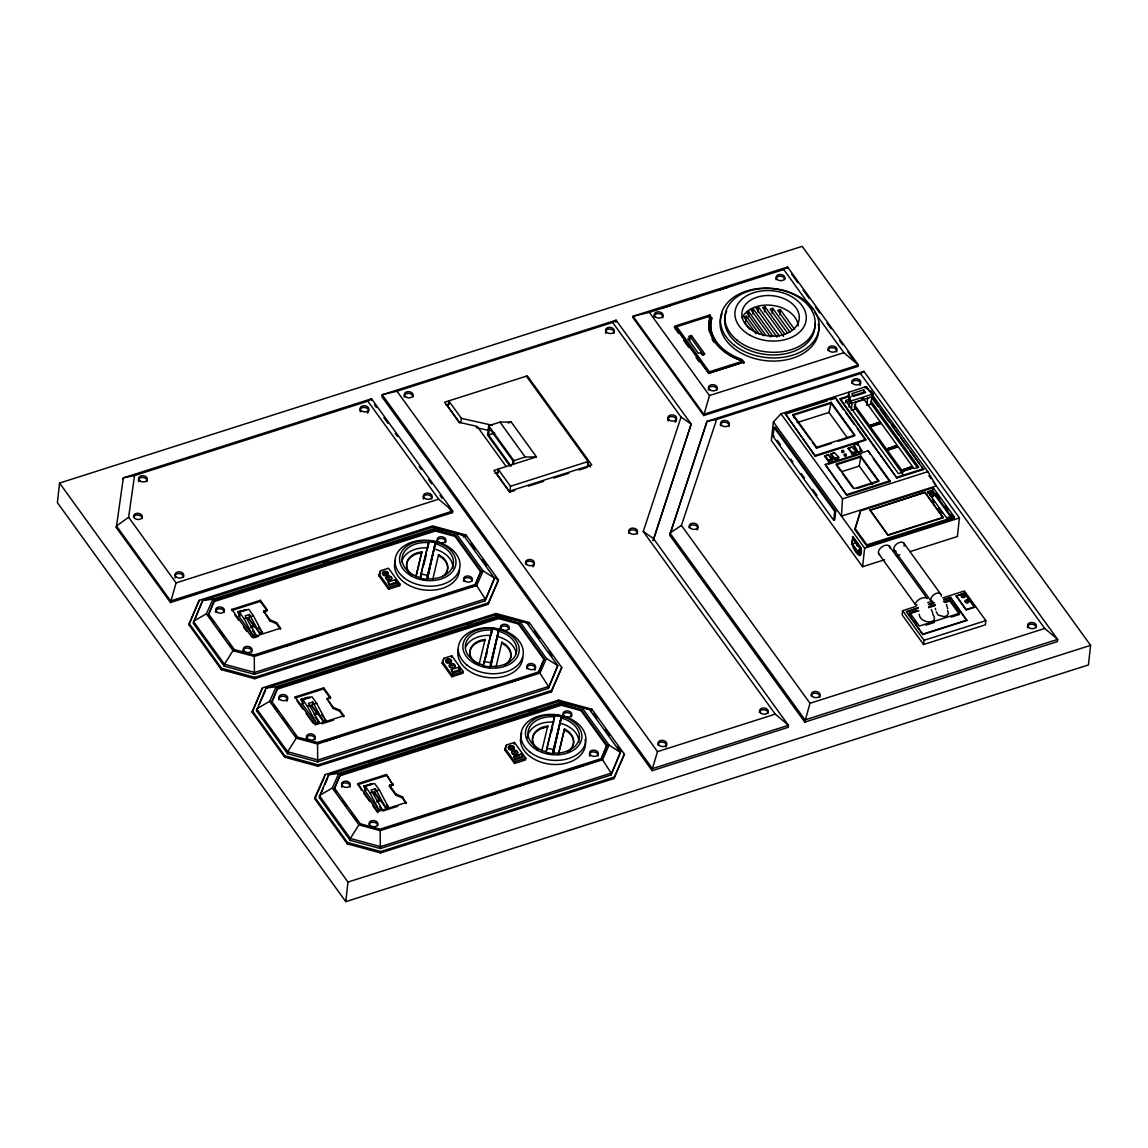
<?xml version="1.0" encoding="UTF-8"?>
<svg xmlns="http://www.w3.org/2000/svg" width="1148" height="1148" viewBox="0 0 1148 1148"><rect width="100%" height="100%" fill="white"/><g stroke="black" fill="none" stroke-linecap="round" stroke-linejoin="round"><path stroke-width="1.5" d="M780.984 413.811L842.474 498.863L841.47 516.126L936.266 485.905L927.842 471.656L866.367 386.589L780.984 413.811L773.379 421.933L771.341 440.488L862.579 566.739L884.591 559.722M59.567 483.064L57.4 502.652L345.792 901.654L1088.433 664.936L1090.6 645.348L802.208 246.346L59.567 483.064L347.959 882.066L345.792 901.654M116.307 527.578L116.493 525.999L128.619 517.246L134.56 475.545L367.848 401.183L371.536 398.772L452.685 511.047L452.513 512.639L170.492 602.542L116.307 527.578L123.338 477.884L371.536 398.772L371.349 400.365M123.166 479.477L123.338 477.884L134.56 475.545M170.492 602.542L176.075 582.911L128.619 517.246M188.86 624.67L199.207 600.347L432.681 525.928L465.973 534.982L498.49 579.97L488.144 604.293L254.669 678.712L221.377 669.671L188.86 624.67L199.207 600.347M213.528 622.216L208.348 615.055L214.532 600.217L435.465 529.802L455.196 535.155L481.055 570.943L475.545 584.26M208.348 615.055L214.532 600.217M221.377 669.671L221.535 668.251L189.018 623.264M224.204 666.113L224.405 664.233L233.001 650.658L206.382 613.821L212.897 599.184L435.264 528.295L463.505 535.241L494.515 578.147L485.059 600.82L254.426 674.335L224.204 666.113L193.194 623.221L202.651 600.533L433.284 527.018L463.505 535.241L463.304 537.12M231.81 609.43L231.681 610.535L260.295 601.409L260.424 600.318L231.81 609.43L251.972 637.327L280.571 628.2L276.539 622.618L269.923 619.762L263.624 611.037L267.312 609.861L260.424 600.318M239.387 614.697L237.722 611.855L246.476 609.861L237.722 611.855M208.491 613.793L234.35 649.581L234.206 650.83L229.04 643.684M238.942 616.304L239.387 612.228L248.729 609.258L253.435 615.773L262.447 632.921L259.95 633.725L248.987 618.557L249.446 614.481L245.155 615.845L255.746 634.399L253.105 635.906L238.942 616.304L240.248 615.888M253.105 635.906L244.094 618.743L239.387 612.228M254.426 674.335L254.282 656.441L233.001 650.658M254.669 678.712L254.827 677.306L488.287 602.887L498.49 579.97M259.95 633.725L249.446 614.481M252.129 712.205L262.476 687.882L495.95 613.462L529.242 622.517L561.759 667.505L551.413 691.828L317.939 766.247L284.647 757.192L252.129 712.205L262.476 687.882M280.571 628.2L280.456 629.305L276.424 623.723L269.809 620.853L263.624 611.037M256.463 710.756L265.92 688.068L496.553 614.553L526.774 622.776L557.784 665.668L548.328 688.355L317.695 761.87L287.474 753.648L256.463 710.756L257.884 707.555M269.809 620.853L269.923 619.762M276.424 623.723L276.539 622.618M277.802 687.752L271.617 702.59L277.802 687.752L498.734 617.337L518.466 622.69L544.324 658.478L538.139 673.302L544.324 658.478M284.647 757.192L284.804 755.786L252.287 710.799M287.474 753.648L287.674 751.768L296.27 738.193L269.651 701.356L276.166 686.719L498.533 615.83L526.774 622.776M295.079 696.965L294.95 698.07L323.564 688.944L323.693 687.853L295.079 696.965L315.241 724.862L343.84 715.735L339.808 710.153L333.193 707.297L326.893 698.572L330.581 697.396L323.693 687.853M302.656 702.232L300.991 699.39L309.745 697.396L300.991 699.39M302.211 703.839L302.656 699.763L311.998 696.793L316.704 703.308L325.716 720.456L323.219 721.245L312.256 706.092L312.701 702.016L308.425 703.38L319.015 721.934L316.36 723.441L302.211 703.839L303.517 703.423M307.994 697.166L300.934 699.85M316.36 723.441L307.363 706.278L302.656 699.763M317.207 743.732L317.35 742.483L538.283 672.054M317.695 761.87L317.551 743.976L296.27 738.193M317.939 766.247L318.096 764.841L551.557 690.422L561.759 667.505M323.219 721.245L312.701 702.016M314.925 797.473L314.767 798.879L347.284 843.88L380.591 852.921L614.051 778.502L624.412 754.179L591.88 709.191L558.588 700.136L325.128 774.57L314.925 797.473L347.442 842.46L380.734 851.515L614.209 777.096L624.412 754.179M326.893 698.572L333.078 708.388L339.693 711.243L343.726 716.84L343.84 715.735M330.581 697.396L330.466 698.486L323.564 688.944M324.97 775.976L325.128 774.57M333.078 708.388L333.193 707.297M328.357 776.622L328.572 774.742L559.205 701.227L589.426 709.45L620.437 752.356L610.966 775.029L380.347 848.544L350.111 840.336L319.101 797.43L328.572 774.742L338.803 773.393L561.185 702.504L589.426 709.45M339.693 711.243L339.808 710.153M336.335 792.12L334.398 788.016L340.439 774.441L561.386 704.011L581.103 709.378L606.976 745.152L600.791 759.976L606.976 745.152M334.269 789.264L340.439 774.441M347.284 843.88L347.442 842.46M378.926 575.851L380.619 570.743L388.498 568.231L399.877 583.973L399.676 585.695L388.584 589.225L378.926 575.851L380.619 570.743M350.111 840.336L350.327 838.456L358.922 824.867L332.289 788.03L338.803 773.393M361.634 790.326L357.717 783.639L386.331 774.527L393.118 785.16L386.331 774.527M365.308 788.906L363.629 786.064L372.397 784.07M360.128 825.053L360.271 823.79L334.398 788.016M364.849 790.513L365.308 786.437L374.65 783.467L379.357 789.982L388.354 807.13L385.857 807.934L374.908 792.766L375.353 788.69L371.077 790.054L381.653 808.623L379.012 810.115L364.849 790.513L366.169 790.097M388.038 582.05L389.574 585.437L396.763 583.141L396.892 582.036L395.242 579.754L388.038 582.05L389.574 585.437M388.584 589.225L388.785 587.503L379.113 574.129M370.646 783.84L363.586 786.524M395.242 579.754L396.763 583.141M357.717 783.639L377.879 811.536L377.764 812.626L372.727 805.666M379.012 810.115L370.015 792.952L365.308 786.437L363.629 786.064M380.347 848.544L380.189 830.65L358.922 824.867M380.591 852.921L380.734 851.515M385.857 807.934L375.353 788.69M389.545 785.246L395.845 793.971L402.46 796.827L406.378 803.514L402.331 797.932L395.73 795.076L389.416 786.351L389.545 785.246L393.233 784.07M416.021 576.569L421.876 551.786L417.542 552.69A20.65 14.465 6.3 0 0 412.118 575.076M395.73 795.076L395.845 793.971M435.293 543.765A25.801 18.081 6.3 0 1 453.13 565.103A25.801 18.081 6.3 0 1 426.855 578.764L426.568 579.984L419.938 578.822L429.022 540.851L435.652 542L427.472 579.094M428.118 546.218L428.491 542.861L420.613 575.607M428.276 546.161L428.678 542.617A25.801 18.081 6.3 0 0 402.388 556.278A25.801 18.081 6.3 0 0 420.24 577.616L419.938 578.822M402.331 797.932L402.46 796.827M426.568 579.984L435.652 542M214.389 601.48L435.322 531.05L435.465 529.802M427.113 579.927L435.106 544.009L427.243 576.755M442.468 576.597A20.65 14.465 6.3 0 0 442.238 556.967L438.608 554.656L438.507 555.589L442.138 557.899A20.65 14.465 6.3 0 1 445.41 574.574M460.908 422.694L461.396 418.346L448.811 400.939L448.165 406.736L459.702 422.694M480.912 572.192L455.053 536.417L455.196 535.155M442.195 663.386L443.889 658.278L451.767 655.766L463.146 671.508L462.945 673.23L451.853 676.76L442.195 663.386L443.889 658.278M451.58 657.488L451.767 655.766M465.815 536.389L465.973 534.982M451.308 669.585L452.843 672.972L460.032 670.676L460.161 669.571L458.511 667.289L451.308 669.585L452.843 672.972M451.853 676.76L452.039 675.038L442.382 661.664M458.511 667.289L460.032 670.676M506.182 466.533L477.181 426.41L459.171 422.364L444.62 402.216L527.334 375.855L591.737 464.954L509.023 491.33L493.927 470.436L536.446 456.918L511.219 422.019L499.983 422.12L488.646 425.736L487.613 435.135L509.827 465.873M511.118 466.188L488.603 435.02L489.349 428.19L512.883 460.75L512.496 464.352M485.059 600.82L494.515 578.147L483.164 570.915L456.545 534.078M488.144 604.293L488.287 602.887M498.562 631.3A25.801 18.081 6.3 0 1 516.399 652.638A25.801 18.081 6.3 0 1 490.124 666.299L489.837 667.519L483.208 666.357L492.291 628.386L498.921 629.534L490.741 666.629M491.387 633.753L491.76 630.396L483.882 663.142M491.545 633.696L492.291 628.386M489.837 667.519L498.921 629.534M495.793 614.883L495.95 613.462M509.841 492.061L510.487 486.264L498.117 469.159L497.486 474.956L509.841 492.061L514.907 490.454M513.472 464.237L513.874 460.635L488.646 425.736M277.658 689.015L498.591 618.585L498.734 617.337M504.474 664.95A20.65 14.465 6.3 0 0 505.507 644.502L501.877 642.191L501.776 643.124L505.393 645.434A20.65 14.465 6.3 0 1 507.789 663.171M544.181 659.727L518.322 623.952L518.466 622.69M504.833 750.06L506.526 744.952L514.419 742.44L525.784 758.182L525.597 759.904L514.505 763.434L504.833 750.06L506.526 744.952M514.218 744.162L514.419 742.44M513.83 757.35L513.945 756.259L521.149 753.963L522.684 757.35L515.481 759.646L513.83 757.35L519.585 755.513M529.085 623.924L529.242 622.517M514.505 763.434L514.691 761.712L505.02 748.338M515.481 759.646L513.945 756.259M521.149 753.963L522.684 757.35M548.328 688.355L557.784 665.668L546.434 658.45L519.814 621.613M551.413 691.828L551.557 690.422M538.039 749.285A20.65 14.465 6.3 0 1 543.434 726.871L547.783 726.01L547.682 726.942L543.348 727.846M561.214 717.974A25.801 18.081 6.3 0 1 579.051 739.326A25.801 18.081 6.3 0 1 552.776 752.988L552.475 754.193L545.86 753.045L554.943 715.061L561.573 716.209L553.393 753.303M546.175 753.074L546.534 749.816M554.943 715.061L554.584 716.826A25.801 18.081 6.3 0 0 528.31 730.487A25.801 18.081 6.3 0 0 546.147 751.825L545.86 753.045M552.475 754.193L561.573 716.209M558.43 701.557L558.588 700.136M552.791 754.222L553.149 750.964M340.31 775.689L561.243 705.259L561.386 704.011M526.387 376.2L588.063 461.539L587.417 467.336L578.994 470.02M553.02 754.136L561.028 718.217L553.279 750.275M558.66 753.734L564.529 728.865L568.145 731.176A20.65 14.465 6.3 0 1 567.126 751.639M615.888 322.229L616.117 320.192L382.169 394.769L381.94 396.806L652.179 770.681L788.202 727.33L788.432 725.292L653.384 538.455L643.253 531.495L681.051 417.097L612.645 322.459L396.978 391.21L382.169 394.769L652.408 768.643L652.179 770.681M606.833 746.401L580.974 710.626L581.103 709.378M591.737 710.598L591.88 709.191M610.966 775.029L620.437 752.356L609.086 745.124L582.452 708.287M614.051 778.502L614.209 777.096M689.704 340.597L689.977 338.086L688.728 336.364L691.455 335.503L704.901 354.101L702.174 354.962L700.524 352.68L698.371 353.354L687.839 338.76L689.977 338.086M691.455 335.503L691.182 338.014L703.581 355.177M669.686 535.226L707.024 421.345L863.899 371.335L1057.638 639.379L1057.394 641.589L804.762 722.106L669.686 535.226L707.024 421.345L716.653 419.422L860.498 373.559L863.899 371.335M740.919 360.357A50.239 35.215 6.3 0 1 711.473 319.632L709.88 314.954L674.493 326.233L708.603 373.43L744.004 362.151L741.063 359.109A50.239 35.215 6.3 0 1 711.616 318.369L709.88 314.954M709.866 319.001L709.163 316.575L709.751 319.302A51.99 36.449 6.3 0 0 709.593 332.418M711.731 318.957L711.875 317.695M703.71 415.547L709.478 395.543L649.352 312.356L633.036 316.274L632.892 317.58L703.71 415.547L858.245 366.284L858.388 364.992L787.571 267.025L633.036 316.274L703.853 414.256L858.388 364.992L843.866 352.694L814.85 312.543M709.191 373.057L709.335 371.809L676.861 326.879L676.717 328.127L709.191 373.057L741.493 362.754L740.79 360.343L741.493 362.754M745.683 321.268L746.257 316.174L743.918 316.92L756.001 333.637M744.004 362.151L743.861 363.399L742.01 359.396M748.381 317.078L748.941 311.983L746.803 312.672L763.492 335.761M752.6 313.935L753.16 308.841L750.821 309.587L770.638 336.995M757.809 312.098L758.369 307.018L755.843 307.822L777.024 337.139M764.468 311.897L765.027 306.803L762.702 307.549L783.553 336.407M772.202 313.461L772.762 308.367L770.222 309.171L787.428 332.977M779.75 314.71L780.31 309.616L777.784 310.419L792.048 330.165M787.428 268.316L787.571 267.025L783.754 269.522L649.352 312.356M773.063 436.355L774.039 427.501L775.087 427.156L835.73 511.075L834.754 519.929L833.706 520.259L773.063 436.355L774.111 436.025M785.103 413.467L815.338 456.258L865.621 440.229L865.707 439.397L835.385 397.438L785.103 413.467L815.338 456.258M831.511 443.358L816.544 448.122L816.644 447.275L854.873 435.092L831.224 402.374L792.995 414.557L794.56 418.288M824.565 456.172L828.282 454.579L832.587 459.085L832.4 460.779L828.741 461.941L824.565 456.172L827.005 455.397M831.224 402.374L829.014 412.433L847.037 437.374M825.254 464.452L846.865 495.319L889.815 481.629L889.901 480.797L868.204 450.762L825.254 464.452L846.865 495.319M828.282 454.579L832.4 460.779M835.385 397.438L835.299 398.284L830.262 399.877M828.741 461.941L828.928 460.262L824.608 455.756M830.664 454.235L834.366 452.656L838.686 457.162L838.499 458.841L834.826 460.018L830.664 454.235L834.366 452.656M848.573 395.974L840.236 398.629L840.135 399.475L896.889 477.999L923.595 469.489L872.107 397.265M804.762 722.106L809.986 703.279L681.438 525.425L716.653 419.422M834.826 460.018L835.012 458.325L830.707 453.819M833.706 520.259L834.682 511.405L774.039 427.501M849.219 392.085L848.128 397.122L848.946 394.611M864.186 387.321L867.414 388.541L869.423 391.325L870.902 390.851L873.14 393.951L872.867 396.476L851.027 403.436L848.788 400.351L849.075 397.811L850.424 397.38L848.401 394.596M849.046 407.181L849.836 400.006L848.788 400.351M851.027 403.436L851.314 400.91L849.075 397.811M848.171 448.538L851.873 446.959L856.193 451.465L856.006 453.144L852.347 454.321L848.171 448.538L851.873 446.959M855.748 401.944L854.944 409.104L851.285 410.281L852.074 403.106L850.582 401.039M852.347 454.321L852.519 452.628L848.214 448.122M854.069 444.836L853.882 446.529L858.058 452.298L861.775 450.705L857.728 443.673L854.069 444.836L858.058 452.298M857.556 445.367L857.728 443.673M863.726 389.832L865.664 392.53L853.782 396.318L851.83 393.621L863.726 389.832L863.44 392.358L851.558 396.146M862.808 399.906L862.292 398.715L862.808 399.906L854.428 402.589M860.9 456.129L878.708 480.768L854.083 488.603L836.275 463.979L860.9 456.129L859.235 466.074L872.38 484.255M851.543 544.353L852.907 536.604L861.014 547.811C863.856 565.806 849.778 546.649 852.404 541.153M867.63 398.155L866.84 405.316L871.031 403.981L871.82 396.821M859.809 547.998L859.206 553.48L852.246 543.851L852.849 538.369L860.885 549.562M854.858 529.615L860.498 510.903L933.252 487.713L954.39 516.973L954.261 518.236L866.783 546.118L854.858 529.615L860.369 512.18M856.795 542.129L856.494 544.87L857.613 546.405L859.178 545.903M870.442 425.434L879.913 422.019L880.703 423.583L871.275 426.597L870.442 425.434L879.913 422.019M857.613 546.405L857.915 543.678M868.204 450.762L870.184 454.479M871.275 426.597L870.485 425.018M859.651 555.575L860.483 547.983L852.39 536.762M862.579 566.739L864.631 548.184L773.379 421.933M870.012 510.257L925.145 492.277L943.168 517.719L888.093 535.284L870.012 510.257L925.145 492.277M866.783 546.118L866.927 544.855L855.002 528.353M878.708 480.768L878.607 481.6L860.799 456.976L836.189 464.825L840.379 470.623M888.078 448.653L896.502 445.553L897.291 447.132L888.911 449.801L888.078 448.653L896.502 445.553M888.911 449.801L888.121 448.222M888.093 535.284L870.055 509.841M896.889 477.999L840.236 398.629M903.304 469.719L911.727 466.619L912.516 468.197L904.136 470.867L903.304 469.719L911.727 466.619M904.136 470.867L903.347 469.288M915.975 606.402L902.615 610.664L902.141 614.883L923.566 644.516L985.371 624.828L985.831 620.609L964.42 590.962L942.709 597.893M943.728 599.5L950.501 597.347L966.874 620.48L922.877 634.5L906.461 611.798L918.357 607.593M927.713 491.717L927.57 492.98L932.291 491.473L932.42 490.21L927.713 491.717L946.626 517.891L951.348 516.385L932.42 490.21M933.109 488.991L933.252 487.713M922.877 634.5L906.504 611.367M923.566 644.516L924.04 640.311L902.615 610.664M951.147 617.136L959.556 614.453L949.812 600.978L949.956 599.715L943.426 601.796M966.874 620.48L950.501 597.347M933.123 481.557L959.427 517.963L957.375 536.518L909.977 551.628M956.212 596.085L964.636 592.985L974.609 607.263L966.229 609.932L956.212 596.085L964.636 592.985M966.229 609.932L956.255 595.654M490.512 664.29L498.376 631.544L490.799 665.74M415.719 577.329L421.876 551.786M420.484 578.764L421.732 573.627M423.799 565.046L426.281 554.757M432.739 579.525L438.608 554.656M478.989 664.864L485.145 639.321L480.811 640.225A20.65 14.465 6.3 0 0 475.387 662.611L477.798 664.104M483.208 666.357L483.495 665.151A25.801 18.081 6.3 0 1 465.658 643.813A25.801 18.081 6.3 0 1 491.947 630.152M485.819 657.732L487.484 650.873M496.008 667.06L501.877 642.191M541.626 751.538L547.783 726.01M546.663 749.127L554.412 717.07M551.37 732.395L552.604 727.258M558.344 754.494L564.529 728.865M396.978 391.21L657.503 751.653L652.408 768.643L788.432 725.292L775.244 714.128L643.253 531.495M710.009 317.752L709.894 318.053A51.99 36.449 6.3 0 0 740.36 360.214L741.881 360.659M193.912 621.613L202.651 600.533L212.897 599.184M259.305 704.355L265.719 689.948M315.499 797.243L324.238 777.612M321.239 792.622L323.377 787.829M324.798 784.629L327.654 778.229M481.055 570.943L475.014 584.519L254.081 654.948L234.35 649.581M254.282 656.441L476.65 585.566L483.164 570.915M317.551 743.976L539.919 673.101L546.434 658.45M380.189 830.65L602.571 759.775L609.086 745.124M681.438 525.425L669.93 533.016L805.006 719.911L1057.638 639.379L1044.737 628.458L860.498 373.559M612.645 322.459L616.117 320.192L691.182 424.057L653.155 540.493L691.182 424.057L681.051 417.097M206.382 613.821L193.395 621.326L224.405 664.233L254.626 672.455L485.26 598.94L476.65 585.566M269.651 701.356L256.664 708.861L287.674 751.768L317.896 759.99L548.529 686.475L539.919 673.101M332.289 788.03L319.316 795.55L350.327 838.456L380.548 846.664L611.181 773.149L602.571 759.775M934.515 620.824L930.612 622.704M842.187 451.092C839.719 453.13 846.076 452.857 843.091 451.078M661.765 308.367L670.26 305.669M690.637 299.169L699.132 296.457M719.509 289.97L728.004 287.258M709.751 316.202L674.35 327.481L678.482 333.207M445.926 405.129L449.299 404.053M508.148 422.995L511.219 422.019M488.603 435.02L494.702 433.083M709.335 371.809L741.637 361.505M709.478 395.543L843.866 352.694M513.874 460.635L525.21 457.019L536.446 456.918M495.075 473.406L498.146 472.431M176.075 582.911L438.68 499.193L452.685 511.047L170.665 600.949L116.493 525.999M510.487 486.264L588.063 461.539M528.396 486.149L543.578 481.313M553.695 478.085L568.863 473.249M786.696 413.768L826.919 400.953M323.449 562.104L328.572 560.482M841.8 398.944L846.822 397.351M848.702 399.49L845.559 400.494L898.41 473.622L903.132 472.115L854.413 404.727M845.33 402.604L850.037 401.097M851.314 400.91L873.14 393.951M797.056 422.622L829.014 412.433M237.665 612.314L243.276 610.521M263.509 612.128L267.197 610.951L260.295 601.409M244.094 618.743L246.662 617.925M250.938 616.562L253.435 615.773M871.318 426.166L880.746 423.167M250.781 627.669L254.282 626.55L248.599 618.686A1.995 1.191 -35.9 0 0 246.088 618.313M389.689 584.332L396.892 582.036M838.155 441.234L853.122 436.47M388.785 587.503L399.877 583.973M815.424 455.412L865.707 439.397M253.177 635.217L255.746 634.399M260.022 633.036L262.519 632.247M253.536 637.886L258.573 636.279M852.519 452.628L856.193 451.465M828.928 460.262L832.587 459.085M835.012 458.325L838.686 457.162M858.101 451.881L861.775 450.705M828.469 464.251L861.502 453.718M888.954 449.385L897.334 446.716M286.225 645.908L291.334 644.272M311.725 637.771L323.621 633.983M337.211 629.649L352.508 624.77M469.776 587.403L474.885 585.767M841.47 471.728L859.235 466.074M904.179 470.45L912.56 467.781M857.269 488.402L876.972 482.131M896.975 477.152L923.695 468.642M846.951 494.487L889.901 480.797M842.474 498.863L927.842 471.656M466.82 624.11L471.928 622.489M834.682 511.405L835.73 511.075M307.363 706.278L309.931 705.46M314.208 704.097L316.704 703.308M317.551 714.085L314.136 714.831A1.995 1.191 -35.9 0 1 316.159 713.181A1.995 1.191 -35.9 0 1 317.551 714.056L311.869 706.221A1.995 1.191 -35.9 0 0 309.357 705.848M852.246 543.851L855.92 542.688M452.958 671.867L460.161 669.571M888.136 534.853L943.226 517.303M452.039 675.038L463.146 671.508M866.927 544.855L954.39 516.973M316.446 722.752L319.015 721.934M323.291 720.571L325.788 719.782M864.631 548.184L959.427 517.963M321.842 723.814L333.623 720.054M896.445 555.948L899.831 554.857M325.702 741.02L340.999 736.141M483.767 690.637L492.262 687.939M509.253 682.515L521.149 678.726M369.269 761.856L374.392 760.22M527.764 711.33L536.288 708.617M927.67 602.686L932.678 601.078M357.602 784.744L386.216 775.618M928.502 604.365L933.582 602.743M906.461 611.798L918.3 608.024M930.153 604.25L933.539 603.159M943.685 599.93L950.458 597.764M917.094 610.191L909.632 612.573L919.361 626.047L959.699 613.19L949.956 599.715M928.746 606.474L935.276 604.393M919.003 610.808L909.489 613.836L911.44 616.533M928.703 607.708L935.204 605.642M944.947 602.542L949.812 600.978M389.416 786.351L391.884 785.562M370.015 792.952L372.583 792.134M376.86 790.771L379.357 789.982M374.908 792.766L374.506 792.895A1.995 1.191 -35.9 0 0 371.995 792.522M966.272 609.516L974.652 606.847M925.948 625.172L934.343 622.489M376.702 801.878L380.203 800.759L374.42 793.254A1.995 1.191 -35.9 0 1 374.219 793.655M515.61 758.541L522.799 756.245M514.691 761.712L525.784 758.182M922.92 634.083L966.917 620.064M379.084 809.44L381.653 808.623M385.943 807.245L388.426 806.456M377.879 811.536L406.492 802.423M382.815 811.019L397.954 806.197M924.04 640.311L985.831 620.609M600.935 758.728L379.988 829.157L360.271 823.79M393.448 826.072L401.944 823.36M490.325 795.191L495.419 793.569M519.212 785.993L524.32 784.357M544.712 777.856L553.207 775.144M570.197 769.734L585.494 764.855M657.503 751.653L775.244 714.128M809.986 703.279L1044.737 628.458M347.959 882.066L1090.6 645.348M421.761 552.733L417.441 553.637A20.65 14.465 6.3 0 0 410.855 574.99M485.03 640.268L480.711 641.158A20.65 14.465 6.3 0 0 471.398 659.11M265.92 688.068L276.166 686.719M936.223 611.755L938.16 615.07L944 616.634A5.84 4.09 6.3 0 0 947.617 614.898L948.391 612.817L947.502 610.564M917.022 605.154L915.444 604.594L878.88 554.025M428.706 541.21L435.336 542.358M430.629 541.684L435.594 542.559M420.785 574.043L427.415 575.205M420.01 578.276L426.626 579.424M491.975 628.745L498.591 629.893M492.234 628.932L498.863 630.094M484.054 661.578L490.684 662.74M483.265 665.811L489.895 666.959M554.628 715.419L561.501 716.768M546.706 748.252L553.322 749.414M545.917 752.485L552.547 753.633M461.396 418.346L492.262 425.262M476.176 427.601L488.187 430.299M435.322 531.05L455.053 536.417M498.591 618.585L518.322 623.952M561.243 705.259L580.974 710.626M221.535 668.251L254.827 677.306M317.35 742.483L297.619 737.116L271.76 701.328M284.804 755.786L318.096 764.841M564.429 729.812L568.045 732.123A20.65 14.465 6.3 0 1 572.665 746.516M433.284 527.018L435.264 528.295M496.553 614.553L498.533 615.83M559.205 701.227L561.185 702.504M927.053 598.639L926.823 598.008C922.59 596.472 916.75 599.873 915.214 603.977L915.444 604.594M791.603 274.085L797.846 282.724M803.055 289.927L809.297 298.566M815.554 307.219L819.715 312.974M827.005 323.062L831.166 328.83M839.504 340.353L842.632 344.673M847.841 351.876L854.083 360.529M783.754 269.522L812.77 309.673M871.834 395.83L875.938 401.513M883.142 411.472L885.194 414.313M892.398 424.272L894.45 427.128M928.933 475.76L931.028 478.659M872.006 398.098L878.206 406.665M880.258 409.52L889.542 422.378M891.609 425.234L898.841 435.221M900.893 438.077L908.125 448.064M910.192 450.92L919.476 463.778M921.543 466.633L923.595 469.489M871.074 401.154L918.759 467.121L914.038 468.628L863.253 398.356M936.137 493.166L940.155 498.734M945.191 505.708L948.219 509.884M951.233 514.06L954.261 518.236M870.844 403.264L917.482 467.796M932.291 491.473L951.204 517.648M879.87 422.435L880.703 423.583M896.445 445.984L897.291 447.132M911.684 467.035L912.516 468.197M932.549 499.868L934.544 502.623M938.519 508.134L942.508 513.644M925.087 492.707L943.168 517.719M854.184 406.837L902.902 474.224M780.31 309.616L794.574 329.361M772.762 308.367L789.967 332.174M836.332 399.734L843.665 409.85M845.746 412.749L854.112 424.315M857.255 428.663L865.621 440.229M765.027 306.803L784.845 334.226M873.284 458.755L889.815 481.629M854.786 435.939L831.138 403.221L792.895 415.404L810.373 439.584M758.369 307.018L779.564 336.321M859.637 448.251L861.718 451.135M964.593 593.401L974.609 607.263M753.16 308.841L772.963 336.249M748.941 311.983L765.644 335.072M746.257 316.174L759.345 334.283M744.808 322.33L749.658 329.031M903.835 543.133L940.743 594.19M842.474 473.521L852.95 488M894.306 550.236L931.401 601.566M889.37 546.204L926.823 598.008M792.995 414.557L816.644 447.275M812.44 442.425L816.544 448.122M914.353 620.566L916.305 623.264M777.239 440.358L780.382 444.692M790.843 459.171L792.924 462.056M801.29 473.636L804.432 477.97M812.798 489.55L816.974 495.333M852.074 544.195L860.182 555.402M683.648 340.353L688.829 347.514M696.061 357.516L699.161 361.807M587.202 462.658L590.316 466.963M499.983 422.12L525.21 457.019M374.478 404.684L376.558 407.554M383.834 417.628L387.995 423.397M395.285 433.47L397.366 436.355M419.207 466.576L421.287 469.46M428.577 479.534L431.705 483.853M440.028 495.362L442.109 498.246M449.385 508.32L452.513 512.639M367.848 401.183L438.68 499.193M471.067 543.65L475.258 549.447M482.605 559.607L486.795 565.419M495.19 577.028L498.332 581.376M534.322 631.185L539.574 638.446M549.017 651.504L552.159 655.852M593.832 713.511L596.974 717.859M605.369 729.468L609.559 735.28M617.954 746.889L621.097 751.237M397.61 582.825L399.676 585.695M258.4 627.325L262.447 632.921M321.67 714.86L323.693 717.658M386.331 804.332L388.354 807.13M239.473 612.085L240.52 613.534M302.742 699.62L303.775 701.069M252.675 630.941L255.66 635.088M314.954 717.098L317.939 721.245M379.586 806.542L381.581 809.297M234.709 614.711L238.741 620.293M243.778 627.267L246.806 631.443M296.973 700.854L303.015 709.22M306.042 713.41L313.103 723.168M363.643 793.11L369.699 801.476M219.727 630.797L223.86 636.523M273.683 705.446L277.83 711.172M282.996 718.332L288.162 725.493M294.376 734.074L296.442 736.944M342.534 800.716L346.682 806.441M351.848 813.602L357.028 820.748M932.65 614.123C940.528 624.77 919.806 624.024 919.275 614.324M932.721 613.075L931.301 609.531M866.367 386.589L867.271 389.158M946.44 604.451L947.717 608.799M935.304 608.383L935.749 609.76M572.063 747.678A20.65 14.465 6.3 0 1 568.274 751.739M534.81 746.961A20.65 14.465 6.3 0 1 543.334 727.818M517.317 751.897A2.87 2.009 6.3 0 1 514.935 754.724A2.87 2.009 6.3 0 1 512.123 751.797A2.87 2.009 6.3 0 1 516.873 751.438M513.787 747.205A2.87 2.009 6.3 0 1 512.367 749.931A2.87 2.009 6.3 0 1 508.521 748.482A2.87 2.009 6.3 0 1 510.602 745.999M511.348 745.999A2.87 2.009 6.3 0 1 513.343 746.745M527.377 738.15A25.801 18.081 6.3 0 1 553.996 722.149M560.626 723.297A25.801 18.081 6.3 0 1 578.807 742.311M585.064 739.585A32.632 22.874 6.3 0 1 555.001 764.496A32.632 22.874 6.3 0 1 520.446 738.853M520.589 737.375A32.632 22.874 6.3 0 1 521.852 733.027M437.417 542.774A4.42 3.1 6.3 0 1 440.889 538.412A4.42 3.1 6.3 0 1 445.524 542.674M522.814 657.431A32.632 22.874 6.3 0 1 487.039 677.449A32.632 22.874 6.3 0 1 458.224 649.223M450.705 660.071A2.87 2.009 6.3 0 1 449.715 663.257A2.87 2.009 6.3 0 1 445.74 661.277A2.87 2.009 6.3 0 1 449.442 659.454M306.286 738.336A4.42 3.1 6.3 0 1 311.424 735.667A4.42 3.1 6.3 0 1 314.911 739.843M278.835 699.792A4.42 3.1 6.3 0 1 283.857 696.305A4.42 3.1 6.3 0 1 286.857 701.198M526.774 668.782A4.42 3.1 6.3 0 1 531.797 665.295A4.42 3.1 6.3 0 1 534.81 670.174M500.284 629.52A4.42 3.1 6.3 0 1 504.159 625.947A4.42 3.1 6.3 0 1 508.995 629.42M390.966 577.229A2.87 2.009 6.3 0 1 389.746 580.457A2.87 2.009 6.3 0 1 386.029 578.09A2.87 2.009 6.3 0 1 390.392 576.87M387.436 572.536A2.87 2.009 6.3 0 1 387.464 575.263A2.87 2.009 6.3 0 1 383.604 575.32A2.87 2.009 6.3 0 1 382.901 572.594M383.389 572.206A2.87 2.009 6.3 0 1 386.862 572.163M465.844 646.869A25.801 18.081 6.3 0 1 491.358 635.475M497.974 636.623A25.801 18.081 6.3 0 1 516.141 654.044M250.881 627.296A1.995 1.191 -35.9 0 1 252.89 625.646A1.995 1.191 -35.9 0 1 254.282 626.535M215.566 612.257A4.42 3.1 6.3 0 1 219.44 608.684A4.42 3.1 6.3 0 1 224.262 612.157M243.132 651.619A4.42 3.1 6.3 0 1 247.581 648.06A4.42 3.1 6.3 0 1 251.642 652.308M463.505 581.247A4.42 3.1 6.3 0 1 467.38 577.659A4.42 3.1 6.3 0 1 472.201 581.132M377.003 801.117A1.995 1.191 -35.9 0 1 379.027 799.812A1.995 1.191 -35.9 0 1 380.203 800.744M369.125 824.221A4.42 3.1 6.3 0 1 374.061 822.341A4.42 3.1 6.3 0 1 377.749 825.728M341.874 787.255A4.42 3.1 6.3 0 1 341.473 786.466M341.559 784.873A4.42 3.1 6.3 0 1 347.055 783.108A4.42 3.1 6.3 0 1 349.982 787.155M589.828 756.231A4.42 3.1 6.3 0 1 589.426 755.456M589.498 753.849A4.42 3.1 6.3 0 1 595.008 752.098A4.42 3.1 6.3 0 1 597.936 756.145M563.338 716.983A4.42 3.1 6.3 0 1 562.936 716.194M563.022 714.587A4.42 3.1 6.3 0 1 568.518 712.836A4.42 3.1 6.3 0 1 571.446 716.883M401.642 562.376A25.801 18.081 6.3 0 1 428.089 547.94M434.705 549.088A25.801 18.081 6.3 0 1 452.886 568.088M459.544 569.896A32.632 22.874 6.3 0 1 422.708 589.771A32.632 22.874 6.3 0 1 395.386 560.224M742.082 317.91A28.8 20.19 6.3 0 1 773.049 305.483A28.8 20.19 6.3 0 1 798.219 325.932M814.822 323.334A45.274 31.728 6.3 0 1 764.668 354.359A45.274 31.728 6.3 0 1 726.641 311.295M818.337 324.052A49.522 34.713 6.3 0 1 765.558 360.644A49.522 34.713 6.3 0 1 722.25 313.332M896.043 551.169A5.955 3.588 -35.9 0 1 894.522 546.419A5.955 3.588 -35.9 0 1 901.295 542.143A5.955 3.588 -35.9 0 1 904.007 546.161M968.467 601.121A1.779 1.248 6.3 0 1 966.989 602.887A1.779 1.248 6.3 0 1 965.253 601.064A1.779 1.248 6.3 0 1 968.195 600.835M931.243 494.228A1.779 1.248 6.3 0 1 933.769 495.089A1.779 1.248 6.3 0 1 932.334 496.639A1.779 1.248 6.3 0 1 930.296 495.247M879.698 554.699A6.544 3.946 -35.9 0 1 882.396 546.534A6.544 3.946 -35.9 0 1 889.887 548.285M720.485 425.721A4.42 3.1 6.3 0 1 724.933 422.177A4.42 3.1 6.3 0 1 728.994 426.41M860.426 384.68A4.42 3.1 6.3 0 1 859.938 385.398M851.802 383.188A4.42 3.1 6.3 0 1 856.365 380.447A4.42 3.1 6.3 0 1 860.613 383.891M934.458 602.643A5.955 3.889 -38.4 0 1 930.942 598.739A5.955 3.889 -38.4 0 1 936.782 593.243A5.955 3.889 -38.4 0 1 941.317 596.214M666.414 746.329A4.42 3.1 6.3 0 1 665.94 747.047M657.79 744.837A4.42 3.1 6.3 0 1 662.353 742.096A4.42 3.1 6.3 0 1 666.601 745.54M759.316 712.478A4.42 3.1 6.3 0 1 763.879 709.737A4.42 3.1 6.3 0 1 768.127 713.181M811.105 695.918A4.42 3.1 6.3 0 1 816.242 693.249A4.42 3.1 6.3 0 1 819.715 697.41M1027.546 627.755A4.42 3.1 6.3 0 1 1031.421 624.182A4.42 3.1 6.3 0 1 1036.242 627.655M697.654 529.171A4.42 3.1 6.3 0 1 697.166 529.874M689.03 527.664A4.42 3.1 6.3 0 1 693.593 524.923A4.42 3.1 6.3 0 1 697.841 528.381M628.688 533.404A4.42 3.1 6.3 0 1 633.136 529.845A4.42 3.1 6.3 0 1 637.197 534.093M708.416 389.947A4.42 3.1 6.3 0 1 712.291 386.374A4.42 3.1 6.3 0 1 717.127 389.846M827.938 350.413A4.42 3.1 6.3 0 1 833.061 347.744A4.42 3.1 6.3 0 1 836.548 351.919M654.173 317.121A4.42 3.1 6.3 0 1 658.636 313.562A4.42 3.1 6.3 0 1 662.683 317.809M776.062 279.739A4.42 3.1 6.3 0 1 779.937 276.151A4.42 3.1 6.3 0 1 784.758 279.624M675.799 421.589A4.42 3.1 6.3 0 1 675.053 422.177M668.165 420.972A4.42 3.1 6.3 0 1 671.637 416.609A4.42 3.1 6.3 0 1 676.272 420.871M605.871 333.408A4.42 3.1 6.3 0 1 605.47 332.619M605.556 331.026A4.42 3.1 6.3 0 1 611.052 329.261A4.42 3.1 6.3 0 1 613.979 333.307M404.24 396.921A4.42 3.1 6.3 0 1 408.114 393.348A4.42 3.1 6.3 0 1 412.936 396.821M533.533 566.165A4.42 3.1 6.3 0 1 532.801 566.753M525.397 563.955A4.42 3.1 6.3 0 1 530.534 561.286A4.42 3.1 6.3 0 1 534.007 565.462M714.085 342.463A51.99 36.449 6.3 0 1 712.018 338.933M138.865 481.758A4.42 3.1 6.3 0 1 142.338 477.41A4.42 3.1 6.3 0 1 146.973 481.672M133.541 516.987A4.42 3.1 6.3 0 1 138.492 515.108A4.42 3.1 6.3 0 1 142.165 518.494M175.285 577.918A4.42 3.1 6.3 0 1 174.883 577.128M174.955 575.535A4.42 3.1 6.3 0 1 179.906 573.656A4.42 3.1 6.3 0 1 183.58 577.028M423.626 499.165A4.42 3.1 6.3 0 1 427.099 494.802A4.42 3.1 6.3 0 1 431.734 499.064M368.063 412.39A4.42 3.1 6.3 0 1 367.331 412.964M360.429 411.773A4.42 3.1 6.3 0 1 363.902 407.411A4.42 3.1 6.3 0 1 368.537 411.673M859.005 549.533L859.508 550.466L859.005 549.533M387.665 577.042C389.33 581.031 391.784 574.588 387.665 577.042M450.934 664.577C452.599 668.567 455.039 662.123 450.934 664.577M513.587 751.251C515.251 755.24 517.691 748.797 513.587 751.251M841.699 450.719C843.134 454.149 845.244 448.595 841.699 450.719M844.268 455.254C845.703 458.683 847.812 453.13 844.268 455.254M844.368 454.407C845.803 457.851 847.913 452.298 844.368 454.407M537.221 750.146A28.298 19.832 6.3 0 0 581.749 738.437A28.298 19.832 6.3 0 0 542.071 716.122A28.298 19.832 6.3 0 0 537.221 750.146M529.601 751.725A32.632 22.874 6.3 0 0 584.504 745.856A32.632 22.874 6.3 0 0 546.104 714.644A32.632 22.874 6.3 0 0 529.601 751.725M438.278 541.741A4.42 3.1 6.3 0 0 445.725 540.952A4.42 3.1 6.3 0 0 440.516 536.719A4.42 3.1 6.3 0 0 438.278 541.741M403.694 577.501A32.632 22.874 6.3 0 0 458.597 571.647A32.632 22.874 6.3 0 0 420.182 540.435A32.632 22.874 6.3 0 0 403.694 577.501M411.314 575.937A28.298 19.832 6.3 0 0 455.842 564.228A28.298 19.832 6.3 0 0 416.15 541.913A28.298 19.832 6.3 0 0 411.314 575.937M464.768 581.003A4.42 3.1 6.3 0 0 472.201 580.199A4.42 3.1 6.3 0 0 467.006 575.98A4.42 3.1 6.3 0 0 464.768 581.003M450.088 666.816A2.87 2.009 6.3 0 0 454.924 666.299A2.87 2.009 6.3 0 0 451.537 663.558A2.87 2.009 6.3 0 0 450.088 666.816M446.558 662.123A2.87 2.009 6.3 0 0 451.394 661.607A2.87 2.009 6.3 0 0 448.007 658.852A2.87 2.009 6.3 0 0 446.558 662.123M447.605 660.904A1.535 1.076 6.3 0 0 450.188 660.631A1.535 1.076 6.3 0 0 448.38 659.167A1.535 1.076 6.3 0 0 447.605 660.904M307.65 738.91A4.42 3.1 6.3 0 0 315.097 738.121A4.42 3.1 6.3 0 0 309.888 733.888A4.42 3.1 6.3 0 0 307.65 738.91M450.03 667.289A2.87 2.009 6.3 0 0 454.866 666.773A2.87 2.009 6.3 0 0 451.494 664.018A2.87 2.009 6.3 0 0 450.03 667.289M280.083 699.548A4.42 3.1 6.3 0 0 287.531 698.759A4.42 3.1 6.3 0 0 282.322 694.526A4.42 3.1 6.3 0 0 280.083 699.548M528.037 668.538A4.42 3.1 6.3 0 0 535.47 667.734A4.42 3.1 6.3 0 0 530.276 663.515A4.42 3.1 6.3 0 0 528.037 668.538M501.547 629.276A4.42 3.1 6.3 0 0 508.995 628.487A4.42 3.1 6.3 0 0 503.785 624.254A4.42 3.1 6.3 0 0 501.547 629.276M466.949 665.036A32.632 22.874 6.3 0 0 521.866 659.182A32.632 22.874 6.3 0 0 483.452 627.97A32.632 22.874 6.3 0 0 466.949 665.036M474.583 663.458A28.298 19.832 6.3 0 0 519.097 651.763A28.298 19.832 6.3 0 0 479.419 629.448A28.298 19.832 6.3 0 0 474.583 663.458M386.819 579.281A2.87 2.009 6.3 0 0 391.655 578.764A2.87 2.009 6.3 0 0 388.268 576.023A2.87 2.009 6.3 0 0 386.819 579.281M383.289 574.588A2.87 2.009 6.3 0 0 388.124 574.072A2.87 2.009 6.3 0 0 384.738 571.317A2.87 2.009 6.3 0 0 383.289 574.588M384.336 573.369A1.535 1.076 6.3 0 0 386.919 573.096A1.535 1.076 6.3 0 0 385.111 571.632A1.535 1.076 6.3 0 0 384.336 573.369M216.814 612.013A4.42 3.1 6.3 0 0 224.262 611.224A4.42 3.1 6.3 0 0 219.053 606.991A4.42 3.1 6.3 0 0 216.814 612.013M244.395 651.375A4.42 3.1 6.3 0 0 251.828 650.586A4.42 3.1 6.3 0 0 246.619 646.353A4.42 3.1 6.3 0 0 244.395 651.375M512.74 753.49A2.87 2.009 6.3 0 0 517.576 752.973A2.87 2.009 6.3 0 0 514.189 750.232A2.87 2.009 6.3 0 0 512.74 753.49M509.21 748.797A2.87 2.009 6.3 0 0 514.046 748.281A2.87 2.009 6.3 0 0 510.659 745.54A2.87 2.009 6.3 0 0 509.21 748.797M510.257 747.578A1.535 1.076 6.3 0 0 512.84 747.305A1.535 1.076 6.3 0 0 511.032 745.841A1.535 1.076 6.3 0 0 510.257 747.578M370.302 825.584A4.42 3.1 6.3 0 0 377.749 824.795A4.42 3.1 6.3 0 0 372.54 820.562A4.42 3.1 6.3 0 0 370.302 825.584M342.735 786.222A4.42 3.1 6.3 0 0 350.169 785.433A4.42 3.1 6.3 0 0 344.974 781.2A4.42 3.1 6.3 0 0 342.735 786.222M590.675 755.212A4.42 3.1 6.3 0 0 598.122 754.408A4.42 3.1 6.3 0 0 592.913 750.189A4.42 3.1 6.3 0 0 590.675 755.212M564.199 715.95A4.42 3.1 6.3 0 0 571.632 715.161A4.42 3.1 6.3 0 0 566.438 710.928A4.42 3.1 6.3 0 0 564.199 715.95M750.161 335.316A35.803 25.098 6.3 0 0 806.169 319.962A35.803 25.098 6.3 0 0 755.47 292.166A35.803 25.098 6.3 0 0 750.161 335.316M749.587 328.457A28.8 20.19 6.3 0 0 798.047 323.277A28.8 20.19 6.3 0 0 764.152 295.725A28.8 20.19 6.3 0 0 749.587 328.457M737.073 340.224A45.274 31.728 6.3 0 0 813.243 332.088A45.274 31.728 6.3 0 0 759.962 288.779A45.274 31.728 6.3 0 0 737.073 340.224M733.687 344.744A49.522 34.713 6.3 0 0 817.003 335.862A49.522 34.713 6.3 0 0 758.713 288.478A49.522 34.713 6.3 0 0 733.687 344.744M659.167 745.396A4.42 3.1 6.3 0 0 666.601 744.607A4.42 3.1 6.3 0 0 661.406 740.374A4.42 3.1 6.3 0 0 659.167 745.396M760.694 713.037A4.42 3.1 6.3 0 0 768.127 712.248A4.42 3.1 6.3 0 0 762.918 708.015A4.42 3.1 6.3 0 0 760.694 713.037M629.951 533.16A4.42 3.1 6.3 0 0 637.384 532.356A4.42 3.1 6.3 0 0 632.175 528.137A4.42 3.1 6.3 0 0 629.951 533.16M669.026 419.938A4.42 3.1 6.3 0 0 676.459 419.149A4.42 3.1 6.3 0 0 671.25 414.916A4.42 3.1 6.3 0 0 669.026 419.938M606.732 332.389A4.42 3.1 6.3 0 0 614.166 331.585A4.42 3.1 6.3 0 0 608.971 327.352A4.42 3.1 6.3 0 0 606.732 332.389M405.502 396.677A4.42 3.1 6.3 0 0 412.936 395.888A4.42 3.1 6.3 0 0 407.741 391.655A4.42 3.1 6.3 0 0 405.502 396.677M526.76 564.529A4.42 3.1 6.3 0 0 534.207 563.74A4.42 3.1 6.3 0 0 528.998 559.506A4.42 3.1 6.3 0 0 526.76 564.529M1028.809 627.526A4.42 3.1 6.3 0 0 1036.242 626.722A4.42 3.1 6.3 0 0 1031.048 622.489A4.42 3.1 6.3 0 0 1028.809 627.526M812.468 696.492A4.42 3.1 6.3 0 0 819.916 695.688A4.42 3.1 6.3 0 0 814.707 691.469A4.42 3.1 6.3 0 0 812.468 696.492M690.393 528.238A4.42 3.1 6.3 0 0 697.841 527.449A4.42 3.1 6.3 0 0 692.631 523.215A4.42 3.1 6.3 0 0 690.393 528.238M721.748 425.478A4.42 3.1 6.3 0 0 729.181 424.688A4.42 3.1 6.3 0 0 723.986 420.455A4.42 3.1 6.3 0 0 721.748 425.478M853.165 383.762A4.42 3.1 6.3 0 0 860.613 382.958A4.42 3.1 6.3 0 0 855.404 378.725A4.42 3.1 6.3 0 0 853.165 383.762M829.301 350.987A4.42 3.1 6.3 0 0 836.734 350.197A4.42 3.1 6.3 0 0 831.539 345.964A4.42 3.1 6.3 0 0 829.301 350.987M709.679 389.703A4.42 3.1 6.3 0 0 717.127 388.914A4.42 3.1 6.3 0 0 711.918 384.68A4.42 3.1 6.3 0 0 709.679 389.703M655.436 316.877A4.42 3.1 6.3 0 0 662.884 316.087A4.42 3.1 6.3 0 0 657.675 311.854A4.42 3.1 6.3 0 0 655.436 316.877M777.311 279.495A4.42 3.1 6.3 0 0 784.758 278.691A4.42 3.1 6.3 0 0 779.549 274.472A4.42 3.1 6.3 0 0 777.311 279.495M965.64 601.983A1.779 1.248 6.3 0 0 968.639 601.667A1.779 1.248 6.3 0 0 966.544 599.959A1.779 1.248 6.3 0 0 965.64 601.983M961.866 596.759A1.779 1.248 6.3 0 0 964.865 596.443A1.779 1.248 6.3 0 0 962.77 594.736A1.779 1.248 6.3 0 0 961.866 596.759M961.823 597.175A1.779 1.248 6.3 0 0 964.822 596.86A1.779 1.248 6.3 0 0 962.727 595.152A1.779 1.248 6.3 0 0 961.823 597.175M930.87 495.319A1.779 1.248 6.3 0 0 933.869 495.003A1.779 1.248 6.3 0 0 931.774 493.296A1.779 1.248 6.3 0 0 930.87 495.319M139.726 480.739A4.42 3.1 6.3 0 0 147.159 479.95A4.42 3.1 6.3 0 0 141.965 475.717A4.42 3.1 6.3 0 0 139.726 480.739M134.718 518.351A4.42 3.1 6.3 0 0 142.165 517.561A4.42 3.1 6.3 0 0 136.956 513.328A4.42 3.1 6.3 0 0 134.718 518.351M176.146 576.899A4.42 3.1 6.3 0 0 183.58 576.095A4.42 3.1 6.3 0 0 178.37 571.862A4.42 3.1 6.3 0 0 176.146 576.899M424.487 498.132A4.42 3.1 6.3 0 0 431.921 497.342A4.42 3.1 6.3 0 0 426.726 493.109A4.42 3.1 6.3 0 0 424.487 498.132M361.29 410.74A4.42 3.1 6.3 0 0 368.738 409.951A4.42 3.1 6.3 0 0 363.529 405.718A4.42 3.1 6.3 0 0 361.29 410.74"/></g></svg>
